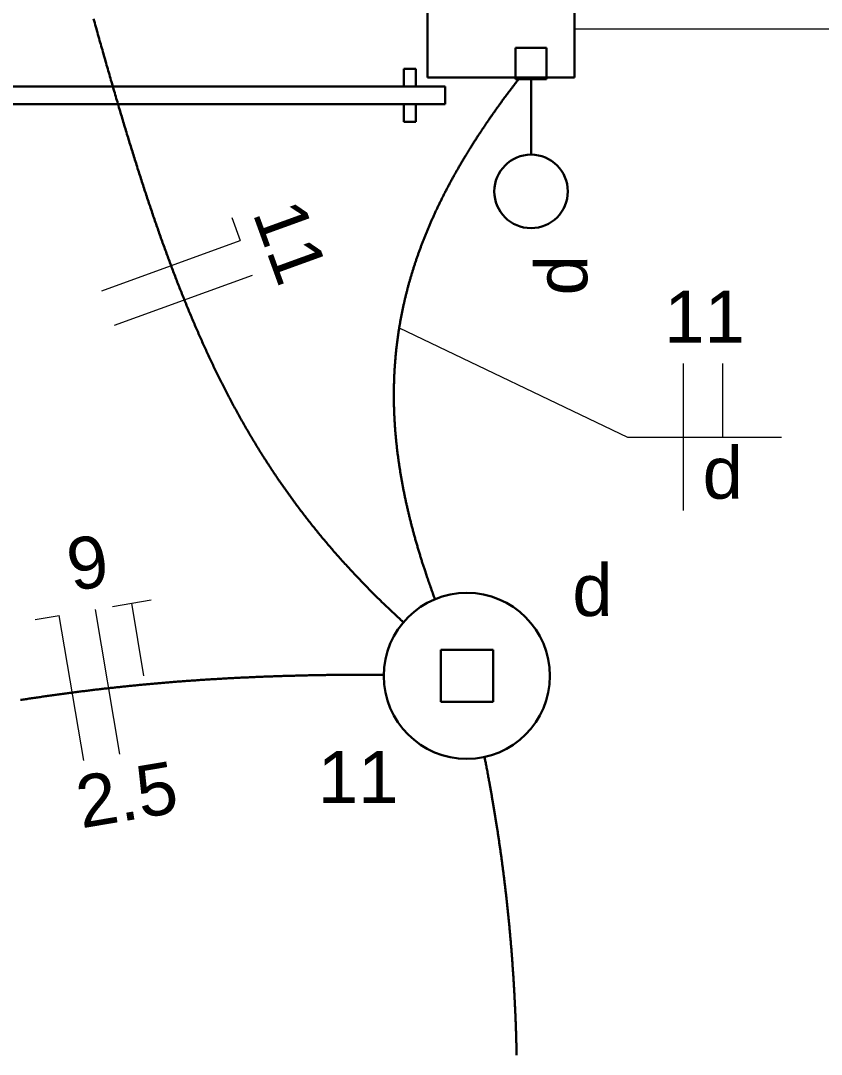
# Model space of a CAD drawing. Header units: millimetres. Extents: x 0 to 55.3, y 20.8 to 61.4.
# Drawn here: x 2.636 to 3.998, y 41.715 to 43.472 of the extents above; entities that cross this region are included whole.
import ezdxf

# ---------------------------------------------------------------- set-up
doc = ezdxf.new("R2010")
doc.units = ezdxf.units.MM
for name, color, linetype, lineweight in [('ARQ_-_ALV_5', 1, 'Continuous', 30), ('ARQ_-_PORTA_2', 2, 'Continuous', 30), ('EL-Condutos', 4, 'Continuous', 30), ('EL-Fios', 2, 'Continuous', 20), ('EL-Textos_fios', 2, 'Continuous', 20), ('EL-Textos_pontos', 2, 'Continuous', 30), ('FINA', 8, 'Continuous', 5), ('P-SIMBOL', 3, 'Continuous', 30)]:
    doc.layers.add(name, color=color, linetype=linetype, lineweight=lineweight)
doc.styles.add('Arial', font='Arial')

msp = doc.modelspace()

# ---------------------------------------------------------------- linework, layer by layer
at = {"layer": 'ARQ_-_ALV_5'}
for p, q in [((3.578002, 43.375499), (3.578002, 47.925499)), ((3.328002, 43.525499), (3.328002, 43.375499)), ((3.578002, 43.375499), (3.328002, 43.375499))]:
    msp.add_line(p, q, dxfattribs=at)
at = {"layer": 'ARQ_-_PORTA_2'}
for p, q in [((3.288002, 43.359999), (3.288002, 43.389999)), ((3.288002, 43.389999), (3.308002, 43.389999)), ((3.308002, 43.389999), (3.308002, 43.359999)), ((2.358002, 43.359999), (3.358002, 43.359999)), ((3.358002, 43.329999), (3.358002, 43.359999)), ((3.358002, 43.329999), (2.358002, 43.329999)), ((3.288002, 43.329999), (3.288002, 43.299999)), ((3.308002, 43.299999), (3.308002, 43.329999)), ((3.288002, 43.299999), (3.308002, 43.299999))]:
    msp.add_line(p, q, dxfattribs=at)
at = {"layer": 'EL-Condutos', "linetype": 'Continuous', "flags": 128}
for points in [[(3.286648, 42.449556), (3.286483, 42.44971), (3.286002, 42.450159), (3.285227, 42.450883), (3.28418, 42.451861), (3.282882, 42.453075), (3.281355, 42.454505), (3.279621, 42.45613), (3.2777, 42.457931), (3.275616, 42.459888), (3.273389, 42.461982), (3.271041, 42.464193), (3.268594, 42.4665), (3.266069, 42.468885), (3.263488, 42.471326), (3.260873, 42.473806), (3.258245, 42.476303), (3.255626, 42.478798), (3.253038, 42.481271), (3.250502, 42.483702), (3.24804, 42.486073), (3.245726, 42.48831), (3.243498, 42.490475), (3.24135, 42.492573), (3.239275, 42.494609), (3.237269, 42.496589), (3.235326, 42.498517), (3.233441, 42.500398), (3.231608, 42.502238), (3.22982, 42.504042), (3.228074, 42.505815), (3.226363, 42.507561), (3.224681, 42.509286), (3.223024, 42.510996), (3.221385, 42.512694), (3.219759, 42.514387), (3.218141, 42.51608), (3.216524, 42.517777), (3.214904, 42.519483), (3.213274, 42.521205), (3.211629, 42.522946), (3.210001, 42.524674), (3.208355, 42.526424), (3.206692, 42.528195), (3.205013, 42.529987), (3.203322, 42.531797), (3.201617, 42.533624), (3.199902, 42.535468), (3.198178, 42.537326), (3.196446, 42.539197), (3.194708, 42.54108), (3.192964, 42.542975), (3.191217, 42.544878), (3.189468, 42.54679), (3.187719, 42.548708), (3.18597, 42.550632), (3.184224, 42.552559), (3.182482, 42.55449), (3.180745, 42.556422), (3.179014, 42.558354), (3.177292, 42.560285), (3.175608, 42.562181), (3.173933, 42.564075), (3.172267, 42.565967), (3.170609, 42.567857), (3.168959, 42.569747), (3.167316, 42.571636), (3.165681, 42.573524), (3.164052, 42.575413), (3.16243, 42.577302), (3.160814, 42.579191), (3.159203, 42.581081), (3.157598, 42.582973), (3.155997, 42.584867), (3.154402, 42.586762), (3.15281, 42.58866), (3.151222, 42.590561), (3.149638, 42.592465), (3.148057, 42.594372), (3.146479, 42.596282), (3.144902, 42.598197), (3.143348, 42.600092), (3.141797, 42.601991), (3.140247, 42.603895), (3.138699, 42.605802), (3.137154, 42.607713), (3.135612, 42.609629), (3.134071, 42.611547), (3.132534, 42.61347), (3.131, 42.615396), (3.129468, 42.617326), (3.12794, 42.619259), (3.126414, 42.621195), (3.124892, 42.623134), (3.123373, 42.625077), (3.121858, 42.627022), (3.120346, 42.628971), (3.118838, 42.630922), (3.117333, 42.632876), (3.115833, 42.634832), (3.114337, 42.636791), (3.112856, 42.638737), (3.11138, 42.640685), (3.109908, 42.642635), (3.10844, 42.644588), (3.106975, 42.646543), (3.105515, 42.6485), (3.104058, 42.65046), (3.102606, 42.652423), (3.101157, 42.654388), (3.099712, 42.656356), (3.098271, 42.658326), (3.096834, 42.660299), (3.0954, 42.662274), (3.09397, 42.664252), (3.092544, 42.666232), (3.091122, 42.668216), (3.089703, 42.670201), (3.088288, 42.67219), (3.086877, 42.674181), (3.085469, 42.676175), (3.08407, 42.678164), (3.082675, 42.680157), (3.081283, 42.682151), (3.079894, 42.684149), (3.07851, 42.686149), (3.077128, 42.688152), (3.075751, 42.690157), (3.074377, 42.692165), (3.073007, 42.694176), (3.07164, 42.696189), (3.070277, 42.698204), (3.068918, 42.700222), (3.067562, 42.702243), (3.06621, 42.704266), (3.064862, 42.706292), (3.063517, 42.70832), (3.062177, 42.71035), (3.060839, 42.712383), (3.059506, 42.714419), (3.058176, 42.716456), (3.056849, 42.718499), (3.055525, 42.720543), (3.054205, 42.72259), (3.052889, 42.72464), (3.051577, 42.726691), (3.050268, 42.728745), (3.048963, 42.730802), (3.047661, 42.732861), (3.046364, 42.734922), (3.04507, 42.736985), (3.043779, 42.739051), (3.042493, 42.741119), (3.04121, 42.743189), (3.039931, 42.745261), (3.038655, 42.747336), (3.037383, 42.749413), (3.036115, 42.751492), (3.034851, 42.753574), (3.03359, 42.755657), (3.032332, 42.757743), (3.031072, 42.759843), (3.029815, 42.761945), (3.028562, 42.764049), (3.027312, 42.766155), (3.026066, 42.768264), (3.024824, 42.770375), (3.023586, 42.772487), (3.022351, 42.774602), (3.021119, 42.776719), (3.019892, 42.778839), (3.018668, 42.78096), (3.017447, 42.783083), (3.01623, 42.785209), (3.015017, 42.787336), (3.013808, 42.789466), (3.012602, 42.791598), (3.011399, 42.793731), (3.0102, 42.795867), (3.009005, 42.798005), (3.007813, 42.800144), (3.006614, 42.802307), (3.005417, 42.804472), (3.004225, 42.806639), (3.003036, 42.808807), (3.00185, 42.810978), (3.000669, 42.813151), (2.99949, 42.815326), (2.998316, 42.817502), (2.997145, 42.819681), (2.995977, 42.821861), (2.994813, 42.824043), (2.993652, 42.826227), (2.992495, 42.828414), (2.991342, 42.830601), (2.990192, 42.832791), (2.989046, 42.834983), (2.987903, 42.837176), (2.986763, 42.839371), (2.985627, 42.841568), (2.984494, 42.843767), (2.983349, 42.845998), (2.982208, 42.848231), (2.98107, 42.850466), (2.979936, 42.852703), (2.978805, 42.854941), (2.977677, 42.857181), (2.976553, 42.859423), (2.975433, 42.861667), (2.974316, 42.863912), (2.973202, 42.866159), (2.972092, 42.868408), (2.970985, 42.870658), (2.969881, 42.87291), (2.968781, 42.875164), (2.967684, 42.877419), (2.966591, 42.879676), (2.965501, 42.881934), (2.964414, 42.884195), (2.963331, 42.886456), (2.962251, 42.88872), (2.961155, 42.891025), (2.960062, 42.893331), (2.958973, 42.895639), (2.957887, 42.897949), (2.956804, 42.900261), (2.955725, 42.902574), (2.954649, 42.904888), (2.953577, 42.907204), (2.952508, 42.909521), (2.951442, 42.91184), (2.950379, 42.914161), (2.949319, 42.916483), (2.948263, 42.918806), (2.94721, 42.921131), (2.94616, 42.923458), (2.945113, 42.925785), (2.944069, 42.928114), (2.943029, 42.930445), (2.941992, 42.932777), (2.940957, 42.93511), (2.939904, 42.937494), (2.938855, 42.93988), (2.937808, 42.942267), (2.936765, 42.944655), (2.935725, 42.947045), (2.934688, 42.949436), (2.933654, 42.951828), (2.932623, 42.954222), (2.931595, 42.956617), (2.930571, 42.959013), (2.929549, 42.961411), (2.928531, 42.96381), (2.927515, 42.96621), (2.926503, 42.968612), (2.925493, 42.971015), (2.924487, 42.973419), (2.923483, 42.975824), (2.922483, 42.978231), (2.921485, 42.980638), (2.92049, 42.983047), (2.919474, 42.985516), (2.918461, 42.987985), (2.917451, 42.990456), (2.916445, 42.992928), (2.915441, 42.995402), (2.91444, 42.997876), (2.913442, 43.000352), (2.912446, 43.002829), (2.911454, 43.005307), (2.910465, 43.007786), (2.909478, 43.010266), (2.908494, 43.012748), (2.907513, 43.01523), (2.906535, 43.017714), (2.90556, 43.020199), (2.904587, 43.022684), (2.903617, 43.025171), (2.90265, 43.027659), (2.901686, 43.030148), (2.900724, 43.032638), (2.899739, 43.035196), (2.898757, 43.037755), (2.897778, 43.040316), (2.896801, 43.042877), (2.895827, 43.045439), (2.894856, 43.048002), (2.893888, 43.050567), (2.892922, 43.053132), (2.891959, 43.055699), (2.890998, 43.058266), (2.890041, 43.060834), (2.889085, 43.063403), (2.888133, 43.065974), (2.887182, 43.068545), (2.886235, 43.071117), (2.88529, 43.07369), (2.884347, 43.076264), (2.883407, 43.078839), (2.88247, 43.081415), (2.881534, 43.083991), (2.880574, 43.086644), (2.879617, 43.089298), (2.878662, 43.091953), (2.87771, 43.094609), (2.87676, 43.097265), (2.875812, 43.099923), (2.874867, 43.102581), (2.873925, 43.10524), (2.872985, 43.1079), (2.872047, 43.110561), (2.871112, 43.113223), (2.870178, 43.115886), (2.869248, 43.118549), (2.868319, 43.121213), (2.867393, 43.123878), (2.86647, 43.126544), (2.865548, 43.129211), (2.864629, 43.131878), (2.863712, 43.134546), (2.862797, 43.137215), (2.861855, 43.139968), (2.860917, 43.142722), (2.85998, 43.145477), (2.859045, 43.148232), (2.858113, 43.150988), (2.857183, 43.153745), (2.856256, 43.156503), (2.85533, 43.159261), (2.854407, 43.16202), (2.853485, 43.16478), (2.852566, 43.167541), (2.851649, 43.170302), (2.850734, 43.173064), (2.849821, 43.175827), (2.84891, 43.17859), (2.848002, 43.181354), (2.847095, 43.184119), (2.84619, 43.186884), (2.845287, 43.18965), (2.844386, 43.192417), (2.843457, 43.195275), (2.842531, 43.198134), (2.841606, 43.200994), (2.840684, 43.203855), (2.839763, 43.206716), (2.838844, 43.209578), (2.837928, 43.21244), (2.837013, 43.215303), (2.8361, 43.218167), (2.835189, 43.221031), (2.83428, 43.223896), (2.833372, 43.226761), (2.832467, 43.229627), (2.831563, 43.232494), (2.830661, 43.235361), (2.829761, 43.238229), (2.828863, 43.241097), (2.827966, 43.243966), (2.827071, 43.246835), (2.826178, 43.249705), (2.825256, 43.252674), (2.824335, 43.255644), (2.823416, 43.258614), (2.822499, 43.261585), (2.821584, 43.264557), (2.82067, 43.267529), (2.819759, 43.270501), (2.818848, 43.273474), (2.81794, 43.276448), (2.817033, 43.279422), (2.816127, 43.282396), (2.815223, 43.285371), (2.814321, 43.288347), (2.81342, 43.291323), (2.812521, 43.294299), (2.811624, 43.297276), (2.810727, 43.300253), (2.809833, 43.303231), (2.808939, 43.306209), (2.808048, 43.309188), (2.807125, 43.312273), (2.806205, 43.315359), (2.805286, 43.318445), (2.804368, 43.321532), (2.803452, 43.324619), (2.802537, 43.327706), (2.801624, 43.330794), (2.800712, 43.333883), (2.799801, 43.336971), (2.798892, 43.340061), (2.797984, 43.34315), (2.797077, 43.34624), (2.796172, 43.34933), (2.795268, 43.352421), (2.794365, 43.355512), (2.793464, 43.358604), (2.792564, 43.361695), (2.791665, 43.364788), (2.790767, 43.36788), (2.78987, 43.370973), (2.788942, 43.37418), (2.788015, 43.377387), (2.787089, 43.380594), (2.786165, 43.383802), (2.785241, 43.38701), (2.784319, 43.390218), (2.783398, 43.393427), (2.782478, 43.396636), (2.781559, 43.399846), (2.780641, 43.403055), (2.779725, 43.406265), (2.778809, 43.409476), (2.777895, 43.412686), (2.776981, 43.415897), (2.776069, 43.419108), (2.775157, 43.42232), (2.774247, 43.425532), (2.773337, 43.428744), (2.772429, 43.431956), (2.771521, 43.435169), (2.770581, 43.438502), (2.769641, 43.441836), (2.768702, 43.44517), (2.767764, 43.448504), (2.766828, 43.451839), (2.765892, 43.455173), (2.764957, 43.458508), (2.764022, 43.461843), (2.763089, 43.465179), (2.762157, 43.468515), (2.761225, 43.471851), (2.760294, 43.475187)], [(3.340588, 42.488573), (3.340535, 42.48872), (3.34038, 42.489147), (3.340132, 42.489837), (3.339796, 42.490769), (3.33938, 42.491925), (3.338891, 42.493285), (3.338335, 42.494831), (3.337721, 42.496544), (3.337054, 42.498405), (3.336342, 42.500394), (3.335593, 42.502493), (3.334812, 42.504683), (3.334007, 42.506944), (3.333185, 42.509258), (3.332353, 42.511606), (3.331519, 42.513968), (3.330688, 42.516326), (3.329869, 42.518661), (3.329068, 42.520953), (3.328292, 42.523183), (3.327566, 42.525281), (3.326869, 42.527307), (3.326199, 42.529268), (3.325554, 42.531166), (3.324933, 42.533008), (3.324333, 42.534798), (3.323753, 42.536541), (3.32319, 42.538243), (3.322644, 42.539907), (3.322113, 42.541539), (3.321594, 42.543144), (3.321086, 42.544726), (3.320586, 42.546291), (3.320094, 42.547843), (3.319608, 42.549388), (3.319125, 42.55093), (3.318643, 42.552474), (3.318162, 42.554024), (3.317679, 42.555587), (3.317193, 42.557166), (3.316714, 42.558724), (3.316231, 42.560302), (3.315744, 42.561897), (3.315253, 42.563509), (3.314759, 42.565137), (3.314262, 42.566779), (3.313763, 42.568433), (3.313262, 42.5701), (3.31276, 42.571777), (3.312257, 42.573463), (3.311753, 42.575157), (3.31125, 42.576857), (3.310748, 42.578563), (3.310247, 42.580274), (3.309747, 42.581987), (3.309249, 42.583701), (3.308754, 42.585416), (3.308262, 42.58713), (3.307773, 42.588842), (3.307288, 42.590551), (3.30682, 42.592212), (3.306356, 42.59387), (3.305895, 42.595524), (3.305439, 42.597174), (3.304986, 42.598821), (3.304537, 42.600465), (3.304092, 42.602107), (3.30365, 42.603746), (3.303211, 42.605384), (3.302776, 42.60702), (3.302344, 42.608655), (3.301915, 42.610289), (3.301488, 42.611922), (3.301065, 42.613555), (3.300644, 42.615188), (3.300226, 42.616822), (3.29981, 42.618456), (3.299396, 42.620092), (3.298985, 42.621729), (3.298576, 42.623367), (3.298179, 42.624968), (3.297784, 42.626571), (3.29739, 42.628176), (3.296999, 42.629783), (3.29661, 42.631391), (3.296223, 42.633), (3.295838, 42.634611), (3.295456, 42.636224), (3.295075, 42.637837), (3.294697, 42.639452), (3.294322, 42.641068), (3.293949, 42.642684), (3.293578, 42.644302), (3.29321, 42.645921), (3.292844, 42.64754), (3.29248, 42.64916), (3.29212, 42.65078), (3.291762, 42.652401), (3.291407, 42.654022), (3.291054, 42.655644), (3.290712, 42.657229), (3.290373, 42.658814), (3.290036, 42.6604), (3.289702, 42.661986), (3.289371, 42.663572), (3.289042, 42.665158), (3.288716, 42.666745), (3.288392, 42.668332), (3.288072, 42.66992), (3.287754, 42.671507), (3.287438, 42.673096), (3.287125, 42.674684), (3.286815, 42.676273), (3.286508, 42.677863), (3.286203, 42.679453), (3.285901, 42.681043), (3.285602, 42.682634), (3.285305, 42.684226), (3.285011, 42.685818), (3.28472, 42.687411), (3.284437, 42.68897), (3.284157, 42.69053), (3.283879, 42.692091), (3.283605, 42.693652), (3.283332, 42.695214), (3.283063, 42.696776), (3.282796, 42.698339), (3.282532, 42.699902), (3.28227, 42.701466), (3.282011, 42.70303), (3.281755, 42.704595), (3.281501, 42.70616), (3.28125, 42.707726), (3.281002, 42.709292), (3.280757, 42.710858), (3.280514, 42.712425), (3.280274, 42.713992), (3.280037, 42.71556), (3.279802, 42.717128), (3.279571, 42.718697), (3.279346, 42.720235), (3.279125, 42.721774), (3.278906, 42.723313), (3.278689, 42.724853), (3.278476, 42.726392), (3.278265, 42.727933), (3.278057, 42.729473), (3.277852, 42.731014), (3.277649, 42.732555), (3.277449, 42.734097), (3.277252, 42.735639), (3.277058, 42.737181), (3.276867, 42.738724), (3.276678, 42.740267), (3.276492, 42.74181), (3.276309, 42.743354), (3.276129, 42.744898), (3.275951, 42.746442), (3.275777, 42.747987), (3.275605, 42.749532), (3.275439, 42.75105), (3.275276, 42.752568), (3.275116, 42.754087), (3.274958, 42.755606), (3.274803, 42.757125), (3.274651, 42.758645), (3.274502, 42.760164), (3.274356, 42.761684), (3.274212, 42.763205), (3.274071, 42.764725), (3.273933, 42.766246), (3.273798, 42.767767), (3.273666, 42.769289), (3.273537, 42.77081), (3.27341, 42.772332), (3.273287, 42.773854), (3.273166, 42.775377), (3.273048, 42.776899), (3.272933, 42.778422), (3.272821, 42.779945), (3.272713, 42.781444), (3.272609, 42.782944), (3.272507, 42.784444), (3.272408, 42.785944), (3.272312, 42.787444), (3.272218, 42.788944), (3.272128, 42.790445), (3.27204, 42.791945), (3.271956, 42.793446), (3.271874, 42.794947), (3.271795, 42.796449), (3.271719, 42.79795), (3.271646, 42.799451), (3.271575, 42.800953), (3.271508, 42.802455), (3.271444, 42.803957), (3.271382, 42.805459), (3.271324, 42.806961), (3.271268, 42.808463), (3.271215, 42.809965), (3.271166, 42.811448), (3.27112, 42.81293), (3.271077, 42.814412), (3.271036, 42.815895), (3.270999, 42.817378), (3.270964, 42.81886), (3.270932, 42.820343), (3.270903, 42.821826), (3.270878, 42.823309), (3.270855, 42.824792), (3.270834, 42.826275), (3.270817, 42.827758), (3.270803, 42.829241), (3.270792, 42.830724), (3.270784, 42.832207), (3.270778, 42.83369), (3.270776, 42.835173), (3.270776, 42.836656), (3.27078, 42.838139), (3.270786, 42.839622), (3.270796, 42.841089), (3.270808, 42.842556), (3.270823, 42.844022), (3.270841, 42.845489), (3.270862, 42.846956), (3.270886, 42.848422), (3.270913, 42.849889), (3.270943, 42.851355), (3.270976, 42.852821), (3.271012, 42.854288), (3.27105, 42.855754), (3.271092, 42.85722), (3.271136, 42.858686), (3.271184, 42.860152), (3.271235, 42.861618), (3.271288, 42.863084), (3.271345, 42.864549), (3.271404, 42.866015), (3.271466, 42.86748), (3.271532, 42.868946), (3.2716, 42.870398), (3.27167, 42.871851), (3.271744, 42.873303), (3.271821, 42.874755), (3.2719, 42.876207), (3.271983, 42.877659), (3.272068, 42.879111), (3.272157, 42.880562), (3.272248, 42.882014), (3.272343, 42.883465), (3.27244, 42.884916), (3.27254, 42.886366), (3.272643, 42.887817), (3.27275, 42.889267), (3.272859, 42.890717), (3.272971, 42.892167), (3.273086, 42.893617), (3.273204, 42.895066), (3.273325, 42.896515), (3.273449, 42.897964), (3.273576, 42.899404), (3.273705, 42.900844), (3.273837, 42.902283), (3.273972, 42.903723), (3.274111, 42.905162), (3.274252, 42.9066), (3.274396, 42.908039), (3.274543, 42.909477), (3.274693, 42.910914), (3.274845, 42.912352), (3.275001, 42.913789), (3.27516, 42.915226), (3.275322, 42.916662), (3.275487, 42.918098), (3.275654, 42.919534), (3.275825, 42.92097), (3.275998, 42.922405), (3.276175, 42.923839), (3.276355, 42.925274), (3.276537, 42.926708), (3.276722, 42.928137), (3.27691, 42.929565), (3.2771, 42.930993), (3.277294, 42.932421), (3.277491, 42.933848), (3.27769, 42.935275), (3.277893, 42.936701), (3.278098, 42.938128), (3.278307, 42.939553), (3.278518, 42.940978), (3.278732, 42.942403), (3.278949, 42.943827), (3.279169, 42.945251), (3.279392, 42.946675), (3.279618, 42.948098), (3.279847, 42.94952), (3.280079, 42.950942), (3.280314, 42.952364), (3.280552, 42.953785), (3.280792, 42.955205), (3.281036, 42.956624), (3.281282, 42.958043), (3.281531, 42.959461), (3.281783, 42.960879), (3.282039, 42.962296), (3.282297, 42.963713), (3.282557, 42.965129), (3.282821, 42.966544), (3.283088, 42.967959), (3.283358, 42.969374), (3.28363, 42.970787), (3.283906, 42.972201), (3.284184, 42.973613), (3.284465, 42.975026), (3.284749, 42.976437), (3.285036, 42.977848), (3.285326, 42.979259), (3.285619, 42.980668), (3.285914, 42.982078), (3.286213, 42.983486), (3.286515, 42.984897), (3.28682, 42.986307), (3.287128, 42.987717), (3.287438, 42.989126), (3.287752, 42.990534), (3.288068, 42.991942), (3.288388, 42.993349), (3.28871, 42.994756), (3.289035, 42.996161), (3.289362, 42.997567), (3.289693, 42.998971), (3.290027, 43.000375), (3.290363, 43.001778), (3.290702, 43.00318), (3.291044, 43.004582), (3.291389, 43.005983), (3.291737, 43.007383), (3.292087, 43.008783), (3.292441, 43.010182), (3.292797, 43.01158), (3.293158, 43.012984), (3.293521, 43.014387), (3.293887, 43.01579), (3.294256, 43.017192), (3.294628, 43.018593), (3.295003, 43.019993), (3.295381, 43.021393), (3.295761, 43.022791), (3.296144, 43.024189), (3.29653, 43.025587), (3.296919, 43.026983), (3.29731, 43.028379), (3.297705, 43.029774), (3.298102, 43.031168), (3.298501, 43.032561), (3.298904, 43.033954), (3.299309, 43.035346), (3.299717, 43.036737), (3.300128, 43.038127), (3.300542, 43.039516), (3.300961, 43.040915), (3.301383, 43.042312), (3.301808, 43.043709), (3.302235, 43.045105), (3.302666, 43.0465), (3.303099, 43.047894), (3.303535, 43.049288), (3.303973, 43.050681), (3.304414, 43.052072), (3.304858, 43.053463), (3.305305, 43.054853), (3.305754, 43.056242), (3.306206, 43.057631), (3.306661, 43.059018), (3.307118, 43.060404), (3.307578, 43.06179), (3.308041, 43.063175), (3.308507, 43.064559), (3.308975, 43.065941), (3.309445, 43.067324), (3.309923, 43.068718), (3.310404, 43.070111), (3.310887, 43.071504), (3.311373, 43.072895), (3.311862, 43.074286), (3.312353, 43.075676), (3.312847, 43.077065), (3.313344, 43.078452), (3.313843, 43.079839), (3.314345, 43.081225), (3.314849, 43.08261), (3.315356, 43.083994), (3.315866, 43.085377), (3.316378, 43.086759), (3.316893, 43.088141), (3.31741, 43.089521), (3.31793, 43.0909), (3.318453, 43.092278), (3.318978, 43.093656), (3.319506, 43.095032), (3.320042, 43.096423), (3.320581, 43.097814), (3.321123, 43.099204), (3.321667, 43.100592), (3.322214, 43.10198), (3.322763, 43.103366), (3.323315, 43.104752), (3.32387, 43.106136), (3.324427, 43.10752), (3.324987, 43.108902), (3.325549, 43.110284), (3.326113, 43.111664), (3.326681, 43.113044), (3.32725, 43.114422), (3.327822, 43.115799), (3.328397, 43.117176), (3.328974, 43.118551), (3.329554, 43.119925), (3.330136, 43.121298), (3.33072, 43.12267), (3.331315, 43.124061), (3.331913, 43.12545), (3.332513, 43.126838), (3.333115, 43.128225), (3.33372, 43.129611), (3.334328, 43.130995), (3.334938, 43.132379), (3.33555, 43.133762), (3.336165, 43.135143), (3.336782, 43.136524), (3.337402, 43.137903), (3.338024, 43.139281), (3.338649, 43.140659), (3.339275, 43.142035), (3.339905, 43.14341), (3.340536, 43.144784), (3.34117, 43.146156), (3.341807, 43.147528), (3.342445, 43.148899), (3.343086, 43.150268), (3.34374, 43.151658), (3.344396, 43.153047), (3.345054, 43.154435), (3.345715, 43.155822), (3.346378, 43.157207), (3.347044, 43.158592), (3.347711, 43.159975), (3.348381, 43.161357), (3.349054, 43.162738), (3.349729, 43.164118), (3.350406, 43.165497), (3.351085, 43.166875), (3.351767, 43.168251), (3.352451, 43.169626), (3.353137, 43.171001), (3.353826, 43.172374), (3.354517, 43.173746), (3.35521, 43.175117), (3.355905, 43.176487), (3.356603, 43.177855), (3.357315, 43.179247), (3.358029, 43.180637), (3.358746, 43.182026), (3.359465, 43.183414), (3.360186, 43.184801), (3.36091, 43.186187), (3.361635, 43.187571), (3.362363, 43.188955), (3.363093, 43.190337), (3.363826, 43.191718), (3.36456, 43.193097), (3.365297, 43.194476), (3.366036, 43.195853), (3.366777, 43.197229), (3.36752, 43.198604), (3.368265, 43.199978), (3.369012, 43.20135), (3.369762, 43.202722), (3.370513, 43.204092), (3.371267, 43.20546), (3.372037, 43.206854), (3.372809, 43.208246), (3.373583, 43.209637), (3.374359, 43.211027), (3.375138, 43.212416), (3.375918, 43.213803), (3.376701, 43.215189), (3.377486, 43.216575), (3.378273, 43.217958), (3.379063, 43.219341), (3.379854, 43.220723), (3.380648, 43.222104), (3.381444, 43.223483), (3.382242, 43.224862), (3.383042, 43.22624), (3.383844, 43.227616), (3.384649, 43.228992), (3.385456, 43.230367), (3.386265, 43.23174), (3.387076, 43.233113), (3.387906, 43.234513), (3.388738, 43.235912), (3.389572, 43.23731), (3.390409, 43.238706), (3.391247, 43.240102), (3.392088, 43.241496), (3.39293, 43.242889), (3.393775, 43.24428), (3.394621, 43.24567), (3.395469, 43.247058), (3.396318, 43.248445), (3.397169, 43.24983), (3.398022, 43.251214), (3.398876, 43.252595), (3.399731, 43.253975), (3.400588, 43.255353), (3.401446, 43.256728), (3.402306, 43.258102), (3.403166, 43.259474), (3.404028, 43.260843), (3.404909, 43.262239), (3.405792, 43.263634), (3.406676, 43.265026), (3.407561, 43.266417), (3.408449, 43.267806), (3.409338, 43.269195), (3.41023, 43.270583), (3.411125, 43.27197), (3.412022, 43.273357), (3.412921, 43.274744), (3.413824, 43.276132), (3.414731, 43.27752), (3.41564, 43.278909), (3.416553, 43.280299), (3.417471, 43.28169), (3.418392, 43.283084), (3.419317, 43.284479), (3.420247, 43.285876), (3.421182, 43.287276), (3.422121, 43.288679), (3.423087, 43.290116), (3.424057, 43.291555), (3.42503, 43.292995), (3.426007, 43.294436), (3.426985, 43.295875), (3.427965, 43.297313), (3.428945, 43.298747), (3.429925, 43.300178), (3.430904, 43.301603), (3.43188, 43.303022), (3.432854, 43.304434), (3.433823, 43.305838), (3.434789, 43.307233), (3.435749, 43.308617), (3.436703, 43.30999), (3.43765, 43.311351), (3.438589, 43.312698), (3.43952, 43.314031), (3.440442, 43.315349), (3.441353, 43.31665), (3.442275, 43.317964), (3.443188, 43.319264), (3.444096, 43.320554), (3.445001, 43.321837), (3.445908, 43.323118), (3.446819, 43.324401), (3.447736, 43.325689), (3.448664, 43.326987), (3.449605, 43.328299), (3.450563, 43.329629), (3.45154, 43.330981), (3.452539, 43.332358), (3.453565, 43.333765), (3.454619, 43.335206), (3.455705, 43.336685), (3.456826, 43.338206), (3.457985, 43.339772), (3.459185, 43.341388), (3.460429, 43.343059), (3.461721, 43.344787), (3.463093, 43.346617), (3.464507, 43.348496), (3.465949, 43.35041), (3.467408, 43.352342), (3.468872, 43.354277), (3.470329, 43.356199), (3.471766, 43.358093), (3.473172, 43.359944), (3.474535, 43.361736), (3.475842, 43.363453), (3.477082, 43.36508), (3.478243, 43.366602), (3.479312, 43.368002), (3.480277, 43.369266), (3.481127, 43.370378), (3.48185, 43.371323), (3.482433, 43.372085), (3.482864, 43.372648), (3.483131, 43.372997), (3.483223, 43.373117)], [(3.254408, 42.360147), (3.254193, 42.360147), (3.253566, 42.360148), (3.252556, 42.360148), (3.25119, 42.360149), (3.249496, 42.36015), (3.247502, 42.360151), (3.245236, 42.360151), (3.242727, 42.360151), (3.240001, 42.360151), (3.237088, 42.360151), (3.234014, 42.360149), (3.230808, 42.360147), (3.227498, 42.360145), (3.224112, 42.360141), (3.220678, 42.360136), (3.217223, 42.36013), (3.213776, 42.360123), (3.210364, 42.360115), (3.207016, 42.360105), (3.203759, 42.360094), (3.200699, 42.360081), (3.197745, 42.360067), (3.19489, 42.360051), (3.192126, 42.360034), (3.189446, 42.360016), (3.186843, 42.359996), (3.184311, 42.359974), (3.181841, 42.359951), (3.179426, 42.359927), (3.17706, 42.359902), (3.174736, 42.359875), (3.172445, 42.359847), (3.170181, 42.359817), (3.167936, 42.359786), (3.165705, 42.359754), (3.163478, 42.359721), (3.161249, 42.359686), (3.159012, 42.359651), (3.156758, 42.359614), (3.15448, 42.359575), (3.152233, 42.359537), (3.149958, 42.359498), (3.147657, 42.359457), (3.145333, 42.359416), (3.142987, 42.359373), (3.140622, 42.359329), (3.138238, 42.359284), (3.135838, 42.359238), (3.133424, 42.359191), (3.130998, 42.359142), (3.128561, 42.359093), (3.126115, 42.359042), (3.123662, 42.358989), (3.121205, 42.358936), (3.118744, 42.358881), (3.116281, 42.358826), (3.11382, 42.358768), (3.11136, 42.35871), (3.108905, 42.35865), (3.106456, 42.358589), (3.104072, 42.358528), (3.101694, 42.358466), (3.099324, 42.358403), (3.096959, 42.358338), (3.0946, 42.358272), (3.092246, 42.358205), (3.089897, 42.358137), (3.087552, 42.358067), (3.085211, 42.357996), (3.082874, 42.357924), (3.080538, 42.35785), (3.078206, 42.357776), (3.075875, 42.3577), (3.073545, 42.357622), (3.071217, 42.357544), (3.068888, 42.357464), (3.06656, 42.357382), (3.064231, 42.3573), (3.061901, 42.357216), (3.05957, 42.357131), (3.057286, 42.357046), (3.055001, 42.356961), (3.052714, 42.356874), (3.050426, 42.356785), (3.048136, 42.356696), (3.045845, 42.356605), (3.043553, 42.356513), (3.041259, 42.356419), (3.038965, 42.356325), (3.03667, 42.356229), (3.034375, 42.356131), (3.032079, 42.356033), (3.029782, 42.355933), (3.027485, 42.355832), (3.025188, 42.355729), (3.022891, 42.355626), (3.020594, 42.355521), (3.018297, 42.355414), (3.016001, 42.355306), (3.013705, 42.355197), (3.011454, 42.355089), (3.009203, 42.35498), (3.006953, 42.354869), (3.004703, 42.354757), (3.002454, 42.354643), (3.000205, 42.354529), (2.997957, 42.354413), (2.995708, 42.354295), (2.993461, 42.354177), (2.991213, 42.354057), (2.988966, 42.353935), (2.986719, 42.353813), (2.984472, 42.353689), (2.982225, 42.353564), (2.979979, 42.353437), (2.977732, 42.353309), (2.975486, 42.35318), (2.973239, 42.35305), (2.970993, 42.352918), (2.968747, 42.352785), (2.966538, 42.352653), (2.964329, 42.352519), (2.962121, 42.352384), (2.959912, 42.352248), (2.957704, 42.35211), (2.955495, 42.351972), (2.953286, 42.351832), (2.951078, 42.35169), (2.948869, 42.351547), (2.94666, 42.351403), (2.944452, 42.351258), (2.942243, 42.351111), (2.940035, 42.350963), (2.937826, 42.350814), (2.935618, 42.350663), (2.93341, 42.350511), (2.931202, 42.350358), (2.928993, 42.350203), (2.926786, 42.350047), (2.924578, 42.349889), (2.922402, 42.349733), (2.920226, 42.349575), (2.91805, 42.349416), (2.915875, 42.349256), (2.9137, 42.349094), (2.911524, 42.348931), (2.909349, 42.348766), (2.907174, 42.348601), (2.904999, 42.348434), (2.902824, 42.348265), (2.90065, 42.348096), (2.898475, 42.347924), (2.896301, 42.347752), (2.894126, 42.347578), (2.891952, 42.347403), (2.889778, 42.347227), (2.887604, 42.347049), (2.88543, 42.34687), (2.883256, 42.34669), (2.881083, 42.346508), (2.878935, 42.346327), (2.876787, 42.346145), (2.874639, 42.345961), (2.872491, 42.345776), (2.870344, 42.34559), (2.868196, 42.345402), (2.866049, 42.345213), (2.863902, 42.345023), (2.861755, 42.344832), (2.859608, 42.344639), (2.857461, 42.344444), (2.855314, 42.344249), (2.853168, 42.344052), (2.851021, 42.343854), (2.848875, 42.343654), (2.846729, 42.343453), (2.844582, 42.343251), (2.842436, 42.343048), (2.840291, 42.342843), (2.838145, 42.342636), (2.836019, 42.342431), (2.833893, 42.342224), (2.831767, 42.342015), (2.829641, 42.341806), (2.827516, 42.341595), (2.82539, 42.341382), (2.823265, 42.341169), (2.82114, 42.340954), (2.819015, 42.340738), (2.81689, 42.34052), (2.814765, 42.340301), (2.812641, 42.340081), (2.810516, 42.339859), (2.808392, 42.339637), (2.806267, 42.339412), (2.804143, 42.339187), (2.802019, 42.33896), (2.799896, 42.338732), (2.797772, 42.338502), (2.795649, 42.338272), (2.793539, 42.338041), (2.791429, 42.337809), (2.789319, 42.337576), (2.78721, 42.337341), (2.7851, 42.337105), (2.782991, 42.336868), (2.780882, 42.336629), (2.778773, 42.336389), (2.776664, 42.336148), (2.774556, 42.335906), (2.772447, 42.335662), (2.770339, 42.335417), (2.768231, 42.335171), (2.766123, 42.334923), (2.764015, 42.334674), (2.761907, 42.334424), (2.759799, 42.334172), (2.757692, 42.333919), (2.755585, 42.333665), (2.753478, 42.33341), (2.751378, 42.333154), (2.749279, 42.332896), (2.747179, 42.332638), (2.74508, 42.332378), (2.742981, 42.332117), (2.740882, 42.331855), (2.738784, 42.331591), (2.736685, 42.331326), (2.734587, 42.33106), (2.732489, 42.330792), (2.73039, 42.330524), (2.728293, 42.330253), (2.726195, 42.329982), (2.724097, 42.329709), (2.722, 42.329436), (2.719903, 42.32916), (2.717806, 42.328884), (2.715709, 42.328606), (2.713612, 42.328327), (2.711516, 42.328047), (2.709421, 42.327765), (2.707326, 42.327483), (2.705231, 42.327199), (2.703136, 42.326914), (2.701042, 42.326627), (2.698948, 42.326339), (2.696854, 42.32605), (2.69476, 42.32576), (2.692666, 42.325469), (2.690573, 42.325176), (2.688479, 42.324882), (2.686386, 42.324587), (2.684293, 42.32429), (2.6822, 42.323992), (2.680108, 42.323693), (2.678015, 42.323393), (2.675923, 42.323092), (2.673831, 42.322789), (2.671739, 42.322485), (2.669647, 42.32218), (2.667551, 42.321873), (2.665455, 42.321564), (2.663359, 42.321255), (2.661263, 42.320944), (2.659167, 42.320632), (2.657072, 42.320319), (2.654977, 42.320004), (2.652882, 42.319688), (2.650787, 42.319371), (2.648692, 42.319053), (2.646597, 42.318734), (2.644503, 42.318413), (2.642409, 42.318091), (2.640315, 42.317768), (2.638221, 42.317444), (2.636128, 42.317119)], [(3.479539, 41.71309), (3.479497, 41.715144), (3.479455, 41.717156), (3.479411, 41.719168), (3.479367, 41.72118), (3.47932, 41.723192), (3.479273, 41.725204), (3.479224, 41.727216), (3.479174, 41.729227), (3.479123, 41.731239), (3.47907, 41.733251), (3.479016, 41.735263), (3.478961, 41.737274), (3.478904, 41.739286), (3.478847, 41.741298), (3.478787, 41.743309), (3.478727, 41.745321), (3.478665, 41.747332), (3.478602, 41.749344), (3.478538, 41.751355), (3.478472, 41.753366), (3.478405, 41.755378), (3.478338, 41.757349), (3.47827, 41.759321), (3.4782, 41.761293), (3.478129, 41.763265), (3.478057, 41.765236), (3.477984, 41.767208), (3.477909, 41.769179), (3.477833, 41.771151), (3.477756, 41.773122), (3.477678, 41.775094), (3.477598, 41.777065), (3.477517, 41.779036), (3.477435, 41.781008), (3.477351, 41.782979), (3.477266, 41.78495), (3.47718, 41.786921), (3.477092, 41.788892), (3.477003, 41.790863), (3.476913, 41.792834), (3.476822, 41.794805), (3.476731, 41.796738), (3.476639, 41.798672), (3.476545, 41.800605), (3.476451, 41.802539), (3.476355, 41.804472), (3.476258, 41.806406), (3.476159, 41.808339), (3.476059, 41.810272), (3.475958, 41.812205), (3.475856, 41.814138), (3.475753, 41.816071), (3.475648, 41.818004), (3.475542, 41.819937), (3.475434, 41.82187), (3.475326, 41.823802), (3.475216, 41.825735), (3.475105, 41.827668), (3.474992, 41.8296), (3.474879, 41.831533), (3.474764, 41.833465), (3.47465, 41.835362), (3.474534, 41.83726), (3.474418, 41.839157), (3.4743, 41.841054), (3.474181, 41.842951), (3.47406, 41.844848), (3.473939, 41.846745), (3.473816, 41.848642), (3.473692, 41.850539), (3.473567, 41.852436), (3.47344, 41.854332), (3.473312, 41.856229), (3.473183, 41.858125), (3.473053, 41.860022), (3.472922, 41.861918), (3.472789, 41.863814), (3.472655, 41.86571), (3.47252, 41.867606), (3.472383, 41.869502), (3.472245, 41.871398), (3.472109, 41.873261), (3.471971, 41.875124), (3.471832, 41.876987), (3.471692, 41.87885), (3.47155, 41.880713), (3.471408, 41.882576), (3.471264, 41.884438), (3.471119, 41.886301), (3.470972, 41.888163), (3.470825, 41.890026), (3.470676, 41.891888), (3.470526, 41.89375), (3.470375, 41.895612), (3.470222, 41.897474), (3.470069, 41.899336), (3.469914, 41.901198), (3.469758, 41.903059), (3.469601, 41.904921), (3.469442, 41.906782), (3.469282, 41.908644), (3.469124, 41.910474), (3.468964, 41.912305), (3.468804, 41.914136), (3.468642, 41.915967), (3.468479, 41.917797), (3.468314, 41.919627), (3.468149, 41.921458), (3.467982, 41.923288), (3.467814, 41.925118), (3.467645, 41.926948), (3.467475, 41.928778), (3.467304, 41.930607), (3.467131, 41.932437), (3.466957, 41.934267), (3.466782, 41.936096), (3.466606, 41.937925), (3.466429, 41.939754), (3.46625, 41.941583), (3.466071, 41.943412), (3.46589, 41.945241), (3.46571, 41.947041), (3.46553, 41.948842), (3.465348, 41.950642), (3.465165, 41.952442), (3.464981, 41.954242), (3.464796, 41.956042), (3.46461, 41.957842), (3.464423, 41.959642), (3.464234, 41.961441), (3.464044, 41.963241), (3.463853, 41.96504), (3.463661, 41.96684), (3.463468, 41.968639), (3.463274, 41.970438), (3.463078, 41.972237), (3.462881, 41.974036), (3.462683, 41.975834), (3.462484, 41.977633), (3.462284, 41.979431), (3.462083, 41.98123), (3.461883, 41.983002), (3.461682, 41.984775), (3.46148, 41.986547), (3.461277, 41.988319), (3.461073, 41.990091), (3.460868, 41.991863), (3.460661, 41.993635), (3.460454, 41.995406), (3.460245, 41.997177), (3.460035, 41.998949), (3.459825, 42.00072), (3.459613, 42.002491), (3.459399, 42.004261), (3.459185, 42.006032), (3.45897, 42.007802), (3.458753, 42.009572), (3.458536, 42.011342), (3.458317, 42.013111), (3.458097, 42.014881), (3.457877, 42.01665), (3.457658, 42.018395), (3.457437, 42.02014), (3.457216, 42.021885), (3.456994, 42.023629), (3.456771, 42.025374), (3.456546, 42.027118), (3.456321, 42.028862), (3.456094, 42.030606), (3.455866, 42.032351), (3.455638, 42.034095), (3.455408, 42.035839), (3.455176, 42.037583), (3.454944, 42.039327), (3.454711, 42.041071), (3.454476, 42.042816), (3.454241, 42.04456), (3.454004, 42.046305), (3.453766, 42.04805), (3.453527, 42.049795), (3.453287, 42.051541), (3.453048, 42.053265), (3.452809, 42.054989), (3.452568, 42.056713), (3.452326, 42.058438), (3.452083, 42.060162), (3.45184, 42.061886), (3.451595, 42.063609), (3.451349, 42.065332), (3.451102, 42.067055), (3.450854, 42.068777), (3.450606, 42.070499), (3.450356, 42.072219), (3.450105, 42.073939), (3.449854, 42.075657), (3.449602, 42.077375), (3.449349, 42.079091), (3.449095, 42.080806), (3.44884, 42.082519), (3.448584, 42.084231), (3.448328, 42.085942), (3.448074, 42.087631), (3.447819, 42.089319), (3.447563, 42.091007), (3.447307, 42.092693), (3.447049, 42.09438), (3.44679, 42.096066), (3.44653, 42.097753), (3.446269, 42.099441), (3.446007, 42.10113), (3.445743, 42.102821), (3.445478, 42.104513), (3.445211, 42.106208), (3.444943, 42.107906), (3.444673, 42.109606), (3.444402, 42.11131), (3.444129, 42.113018), (3.443854, 42.114729), (3.443576, 42.116445), (3.443297, 42.118166), (3.443016, 42.119893), (3.442736, 42.121606), (3.442454, 42.123324), (3.442171, 42.125045), (3.441886, 42.126766), (3.4416, 42.128489), (3.441313, 42.130209), (3.441026, 42.131928), (3.440739, 42.133642), (3.440451, 42.135352), (3.440164, 42.137054), (3.439878, 42.138749), (3.439592, 42.140435), (3.439307, 42.14211), (3.439024, 42.143774), (3.438742, 42.145424), (3.438462, 42.14706), (3.438185, 42.14868), (3.437909, 42.150283), (3.437636, 42.151868), (3.437367, 42.153433), (3.437102, 42.154964), (3.43684, 42.156479), (3.436579, 42.157983), (3.436318, 42.159481), (3.436056, 42.160978), (3.435793, 42.162478), (3.435527, 42.163987), (3.435257, 42.16551), (3.434983, 42.16705), (3.434704, 42.168614), (3.434418, 42.170206), (3.434124, 42.171831), (3.433822, 42.173494), (3.433511, 42.1752), (3.43319, 42.176953), (3.432857, 42.178758), (3.432512, 42.180621), (3.432154, 42.182546), (3.431781, 42.184538), (3.431394, 42.186602), (3.430995, 42.188722), (3.430583, 42.190899), (3.430163, 42.193116), (3.429737, 42.195354), (3.42931, 42.197597), (3.428885, 42.199825), (3.428465, 42.20202), (3.428054, 42.204165), (3.427656, 42.206242), (3.427274, 42.208233), (3.426911, 42.21012), (3.426572, 42.211884), (3.426259, 42.213508), (3.425976, 42.214974), (3.425728, 42.216264), (3.425516, 42.217359), (3.425345, 42.218243), (3.425219, 42.218896), (3.425141, 42.219301), (3.425114, 42.21944)]]:
    msp.add_lwpolyline(points, dxfattribs=at)
at = {"layer": 'EL-Fios'}
for p, q in [((2.995132, 43.137399), (3.009342, 43.098249)), ((2.774327, 43.012999), (3.009342, 43.098249)), ((2.795642, 42.954249), (3.030657, 43.039499)), ((3.763512, 42.639199), (3.763512, 42.889199)), ((3.830062, 42.764199), (3.830062, 42.889199)), ((2.792212, 42.476149), (2.857947, 42.487249)), ((2.845892, 42.358399), (2.825077, 42.481699)), ((2.660737, 42.453949), (2.701822, 42.460849)), ((2.743447, 42.214349), (2.701822, 42.460849)), ((2.805077, 42.224749), (2.763452, 42.471249))]:
    msp.add_line(p, q, dxfattribs=at)
at = {"layer": 'EL-Textos_fios'}
for p, q in [((3.279887, 42.949749), (3.667992, 42.764199)), ((3.667992, 42.764199), (3.929632, 42.764199))]:
    msp.add_line(p, q, dxfattribs=at)
at = {"layer": 'FINA'}
for p, q in [((3.578002, 43.498499), (3.578002, 43.458499)), ((3.578002, 43.458499), (4.760002, 43.458499))]:
    msp.add_line(p, q, dxfattribs=at)
at = {"layer": 'P-SIMBOL'}
for p, q in [((3.477507, 43.425899), (3.530537, 43.425899)), ((3.477507, 43.372849), (3.477507, 43.425899)), ((3.530537, 43.425899), (3.530537, 43.372849)), ((3.530537, 43.372849), (3.477507, 43.372849)), ((3.504022, 43.244349), (3.504022, 43.372849)), ((3.350897, 42.402299), (3.439397, 42.402299)), ((3.350897, 42.313899), (3.350897, 42.402299)), ((3.439397, 42.402299), (3.439397, 42.313899)), ((3.439397, 42.313899), (3.350897, 42.313899))]:
    msp.add_line(p, q, dxfattribs=at)
for centre, radius in [((3.504022, 43.181849), 0.0625), ((3.394902, 42.358099), 0.14125)]:
    msp.add_circle(centre, radius, dxfattribs=at)

# ---------------------------------------------------------------- texts
at = {"layer": 'EL-Textos_fios', "char_height": 0.08825, "attachment_point": 8, "line_spacing_factor": 0.798, "style": 'Arial'}
for s, insert, width, rotation in [('11', (3.053378, 43.080931), 0.2118, 289.939563), ('9', (2.757652, 42.506215), 0.1059, 9.585584), ('2.5', (2.824152, 42.111715), 0.3177, 9.585584)]:
    msp.add_mtext(s, dxfattribs=dict(at, insert=insert, width=width, rotation=rotation))
for s, insert, width in [('11', (3.799002, 42.924621), 0.2118), ('d', (3.830002, 42.658121), 0.1059)]:
    msp.add_mtext(s, dxfattribs=dict(at, insert=insert, width=width))
at = {"layer": 'EL-Textos_pontos', "insert": (3.600879, 43.073499), "char_height": 0.08825, "width": 0.1059, "attachment_point": 9, "rotation": 90.00021, "line_spacing_factor": 0.798, "style": 'Arial'}
msp.add_mtext('d', dxfattribs=at)
at = {"layer": 'EL-Textos_pontos', "char_height": 0.08825, "attachment_point": 8, "line_spacing_factor": 0.798, "style": 'Arial'}
for s, insert, width in [('d', (3.608502, 42.458621), 0.1059), ('11', (3.210002, 42.142121), 0.2118)]:
    msp.add_mtext(s, dxfattribs=dict(at, insert=insert, width=width))

doc.saveas('drawing.dxf')
